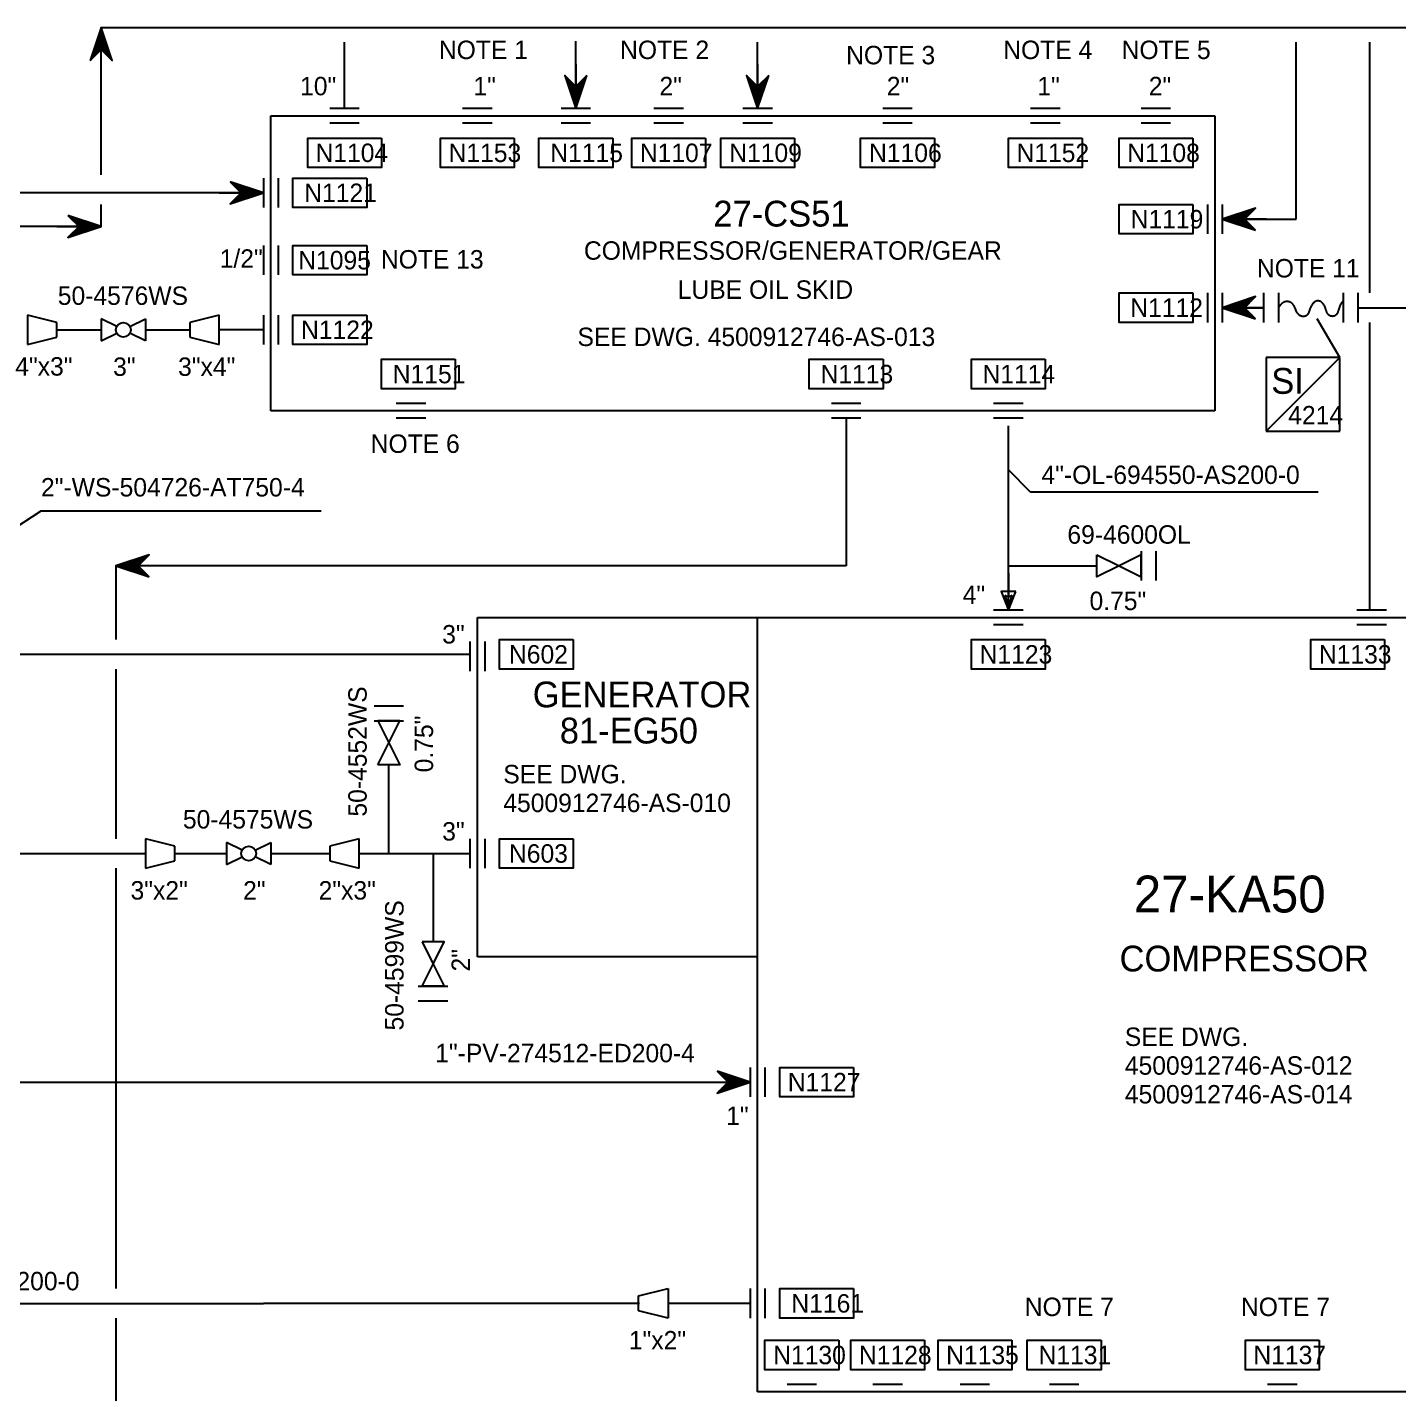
# Model space of a CAD drawing. Extents: x 0 to 840, y 0 to 594.
# Drawn here: x 137 to 322.9, y 272.8 to 458 of the extents above; entities that cross this region are included whole.
import ezdxf

# ---------------------------------------------------------------- set-up
doc = ezdxf.new("R2010")
doc.units = 0
for name, color, linetype in [('01-LIN-025-A', 7, 'Continuous'), ('08-LIN-050-A', 7, 'Continuous'), ('15-LIN-025-PHAN', 7, 'Continuous'), ('18-LIN-025-SP', 7, 'Continuous'), ('35-TXT-025', 7, 'Continuous'), ('36-TXT-035', 7, 'Continuous'), ('37-TXT-050', 7, 'Continuous')]:
    doc.layers.add(name, color=color, linetype=linetype)

msp = doc.modelspace()

# ---------------------------------------------------------------- linework, layer by layer
at = {"layer": '01-LIN-025-A'}
for p, q in [((314.94, 413.25), (311.86, 418.47)), ((273, 395), (270, 398)), ((312, 395), (273, 395)), ((138.84, 392.4), (132, 388)), ((176.84, 392.4), (138.84, 392.4))]:
    msp.add_line(p, q, dxfattribs=at)
for points in [[(145.5, 453.5), (147, 455), (148.5, 453.5), (147, 458), (145.5, 453.5)], [(147.2, 457.4), (146.8, 457.4)], [(147.17, 457.5), (146.83, 457.5)], [(147.13, 457.6), (146.87, 457.6)], [(147.1, 457.7), (146.9, 457.7)], [(147.07, 457.8), (146.93, 457.8)], [(147.03, 457.9), (146.97, 457.9)], [(147, 452), (147, 458)], [(147.83, 455.5), (146.17, 455.5)], [(147.8, 455.6), (146.2, 455.6)], [(147.77, 455.7), (146.23, 455.7)], [(147.73, 455.8), (146.27, 455.8)], [(147.7, 455.9), (146.3, 455.9)], [(147.67, 456), (146.33, 456)], [(147.63, 456.1), (146.37, 456.1)], [(147.6, 456.2), (146.4, 456.2)], [(147.57, 456.3), (146.43, 456.3)], [(147.53, 456.4), (146.47, 456.4)], [(147.5, 456.5), (146.5, 456.5)], [(147.47, 456.6), (146.53, 456.6)], [(147.43, 456.7), (146.57, 456.7)], [(147.4, 456.8), (146.6, 456.8)], [(147.37, 456.9), (146.63, 456.9)], [(147.33, 457), (146.67, 457)], [(147.3, 457.1), (146.7, 457.1)], [(147.27, 457.2), (146.73, 457.2)], [(147.23, 457.3), (146.77, 457.3)], [(145.6, 453.6), (145.53, 453.6)], [(145.7, 453.7), (145.57, 453.7)], [(145.8, 453.8), (145.6, 453.8)], [(145.9, 453.9), (145.63, 453.9)], [(146, 454), (145.67, 454)], [(146.1, 454.1), (145.7, 454.1)], [(146.2, 454.2), (145.73, 454.2)], [(146.3, 454.3), (145.77, 454.3)], [(146.4, 454.4), (145.8, 454.4)], [(146.5, 454.5), (145.83, 454.5)], [(146.6, 454.6), (145.87, 454.6)], [(146.7, 454.7), (145.9, 454.7)], [(146.8, 454.8), (145.93, 454.8)], [(146.9, 454.9), (145.97, 454.9)], [(147, 455), (146, 455)], [(147.97, 455.1), (146.03, 455.1)], [(147.93, 455.2), (146.07, 455.2)], [(147.9, 455.3), (146.1, 455.3)], [(147.87, 455.4), (146.13, 455.4)], [(148, 455), (147, 455)], [(148.03, 454.9), (147.1, 454.9)], [(148.07, 454.8), (147.2, 454.8)], [(148.1, 454.7), (147.3, 454.7)], [(148.13, 454.6), (147.4, 454.6)], [(148.17, 454.5), (147.5, 454.5)], [(148.2, 454.4), (147.6, 454.4)], [(148.23, 454.3), (147.7, 454.3)], [(148.27, 454.2), (147.8, 454.2)], [(148.3, 454.1), (147.9, 454.1)], [(148.33, 454), (148, 454)], [(148.37, 453.9), (148.1, 453.9)], [(148.4, 453.8), (148.2, 453.8)], [(148.43, 453.7), (148.3, 453.7)], [(148.47, 453.6), (148.4, 453.6)], [(211.36, 453), (211.36, 447)], [(236, 453), (236, 447)], [(212.86, 451.5), (211.36, 450), (209.86, 451.5), (211.36, 447), (212.86, 451.5)], [(209.89, 451.4), (209.96, 451.4)], [(209.92, 451.3), (210.06, 451.3)], [(209.96, 451.2), (210.16, 451.2)], [(209.99, 451.1), (210.26, 451.1)], [(210.02, 451), (210.36, 451)], [(210.06, 450.9), (210.46, 450.9)], [(210.09, 450.8), (210.56, 450.8)], [(210.12, 450.7), (210.66, 450.7)], [(210.16, 450.6), (210.76, 450.6)], [(210.19, 450.5), (210.86, 450.5)], [(210.22, 450.4), (210.96, 450.4)], [(210.26, 450.3), (211.06, 450.3)], [(210.29, 450.2), (211.16, 450.2)], [(210.32, 450.1), (211.26, 450.1)], [(210.36, 450), (211.36, 450)], [(210.39, 449.9), (212.32, 449.9)], [(211.36, 450), (212.36, 450)], [(211.46, 450.1), (212.39, 450.1)], [(211.56, 450.2), (212.42, 450.2)], [(211.66, 450.3), (212.46, 450.3)], [(211.76, 450.4), (212.49, 450.4)], [(211.86, 450.5), (212.52, 450.5)], [(211.96, 450.6), (212.56, 450.6)], [(212.06, 450.7), (212.59, 450.7)], [(212.16, 450.8), (212.62, 450.8)], [(212.26, 450.9), (212.66, 450.9)], [(212.36, 451), (212.69, 451)], [(212.46, 451.1), (212.72, 451.1)], [(212.56, 451.2), (212.76, 451.2)], [(212.66, 451.3), (212.79, 451.3)], [(212.76, 451.4), (212.82, 451.4)], [(237.5, 451.5), (236, 450), (234.5, 451.5), (236, 447), (237.5, 451.5)], [(234.53, 451.4), (234.6, 451.4)], [(234.57, 451.3), (234.7, 451.3)], [(234.6, 451.2), (234.8, 451.2)], [(234.63, 451.1), (234.9, 451.1)], [(234.67, 451), (235, 451)], [(234.7, 450.9), (235.1, 450.9)], [(234.73, 450.8), (235.2, 450.8)], [(234.77, 450.7), (235.3, 450.7)], [(234.8, 450.6), (235.4, 450.6)], [(234.83, 450.5), (235.5, 450.5)], [(234.87, 450.4), (235.6, 450.4)], [(234.9, 450.3), (235.7, 450.3)], [(234.93, 450.2), (235.8, 450.2)], [(234.97, 450.1), (235.9, 450.1)], [(235, 450), (236, 450)], [(235.03, 449.9), (236.97, 449.9)], [(236, 450), (237, 450)], [(236.1, 450.1), (237.03, 450.1)], [(236.2, 450.2), (237.07, 450.2)], [(236.3, 450.3), (237.1, 450.3)], [(236.4, 450.4), (237.13, 450.4)], [(236.5, 450.5), (237.17, 450.5)], [(236.6, 450.6), (237.2, 450.6)], [(236.7, 450.7), (237.23, 450.7)], [(236.8, 450.8), (237.27, 450.8)], [(236.9, 450.9), (237.3, 450.9)], [(237, 451), (237.33, 451)], [(237.1, 451.1), (237.37, 451.1)], [(237.2, 451.2), (237.4, 451.2)], [(237.3, 451.3), (237.43, 451.3)], [(237.4, 451.4), (237.47, 451.4)], [(210.42, 449.8), (212.29, 449.8)], [(210.46, 449.7), (212.26, 449.7)], [(210.49, 449.6), (212.22, 449.6)], [(210.52, 449.5), (212.19, 449.5)], [(210.56, 449.4), (212.16, 449.4)], [(210.59, 449.3), (212.12, 449.3)], [(210.62, 449.2), (212.09, 449.2)], [(210.66, 449.1), (212.06, 449.1)], [(210.69, 449), (212.02, 449)], [(210.72, 448.9), (211.99, 448.9)], [(210.76, 448.8), (211.96, 448.8)], [(210.79, 448.7), (211.92, 448.7)], [(210.82, 448.6), (211.89, 448.6)], [(210.86, 448.5), (211.86, 448.5)], [(210.89, 448.4), (211.82, 448.4)], [(210.92, 448.3), (211.79, 448.3)], [(210.96, 448.2), (211.76, 448.2)], [(210.99, 448.1), (211.72, 448.1)], [(235.07, 449.8), (236.93, 449.8)], [(235.1, 449.7), (236.9, 449.7)], [(235.13, 449.6), (236.87, 449.6)], [(235.17, 449.5), (236.83, 449.5)], [(235.2, 449.4), (236.8, 449.4)], [(235.23, 449.3), (236.77, 449.3)], [(235.27, 449.2), (236.73, 449.2)], [(235.3, 449.1), (236.7, 449.1)], [(235.33, 449), (236.67, 449)], [(235.37, 448.9), (236.63, 448.9)], [(235.4, 448.8), (236.6, 448.8)], [(235.43, 448.7), (236.57, 448.7)], [(235.47, 448.6), (236.53, 448.6)], [(235.5, 448.5), (236.5, 448.5)], [(235.53, 448.4), (236.47, 448.4)], [(235.57, 448.3), (236.43, 448.3)], [(235.6, 448.2), (236.4, 448.2)], [(235.63, 448.1), (236.37, 448.1)], [(182, 447), (178, 447)], [(200, 447), (196, 447)], [(213.36, 447), (209.36, 447)], [(211.02, 448), (211.69, 448)], [(211.06, 447.9), (211.66, 447.9)], [(211.09, 447.8), (211.62, 447.8)], [(211.12, 447.7), (211.59, 447.7)], [(211.16, 447.6), (211.56, 447.6)], [(211.19, 447.5), (211.52, 447.5)], [(211.22, 447.4), (211.49, 447.4)], [(211.26, 447.3), (211.46, 447.3)], [(211.29, 447.2), (211.42, 447.2)], [(211.32, 447.1), (211.39, 447.1)], [(225.93, 447), (221.93, 447)], [(238, 447), (234, 447)], [(235.67, 448), (236.33, 448)], [(235.7, 447.9), (236.3, 447.9)], [(235.73, 447.8), (236.27, 447.8)], [(235.77, 447.7), (236.23, 447.7)], [(235.8, 447.6), (236.2, 447.6)], [(235.83, 447.5), (236.17, 447.5)], [(235.87, 447.4), (236.13, 447.4)], [(235.9, 447.3), (236.1, 447.3)], [(235.93, 447.2), (236.07, 447.2)], [(235.97, 447.1), (236.03, 447.1)], [(256.96, 447), (252.96, 447)], [(277, 447), (273, 447)], [(292, 447), (288, 447)], [(182, 445), (178, 445)], [(200, 445), (196, 445)], [(213.36, 445), (209.36, 445)], [(225.93, 445), (221.93, 445)], [(238, 445), (234, 445)], [(256.96, 445), (252.96, 445)], [(277, 445), (273, 445)], [(292, 445), (288, 445)], [(185, 443), (185, 439), (175, 439), (175, 443), (185, 443)], [(203, 443), (203, 439), (193, 439), (193, 443), (203, 443)], [(216.36, 443), (216.36, 439), (206.36, 439), (206.36, 443), (216.36, 443)], [(228.93, 443), (228.93, 439), (218.93, 439), (218.93, 443), (228.93, 443)], [(241, 443), (241, 439), (231, 439), (231, 443), (241, 443)], [(259.96, 443), (259.96, 439), (249.96, 439), (249.96, 443), (259.96, 443)], [(280, 443), (280, 439), (270, 439), (270, 443), (280, 443)], [(295, 443), (295, 439), (285, 439), (285, 443), (295, 443)], [(164.5, 437.08), (166, 435.58), (164.5, 434.08), (169, 435.58), (164.5, 437.08)], [(164.6, 436.98), (164.6, 437.05)], [(164.7, 436.88), (164.7, 437.02)], [(164.8, 436.78), (164.8, 436.98)], [(164.9, 436.68), (164.9, 436.95)], [(165, 436.58), (165, 436.92)], [(165.1, 436.48), (165.1, 436.88)], [(169, 437.58), (169, 433.58)], [(171, 437.58), (171, 433.58)], [(183, 437.58), (183, 433.58), (173, 433.58), (173, 437.58), (183, 437.58)], [(163, 435.58), (169, 435.58)], [(165.2, 436.38), (165.2, 436.85)], [(165.3, 436.28), (165.3, 436.82)], [(165.4, 436.18), (165.4, 436.78)], [(165.5, 436.08), (165.5, 436.75)], [(165.5, 434.42), (165.5, 435.08)], [(165.6, 435.98), (165.6, 436.72)], [(165.6, 434.45), (165.6, 435.18)], [(165.7, 435.88), (165.7, 436.68)], [(165.7, 434.48), (165.7, 435.28)], [(165.8, 435.78), (165.8, 436.65)], [(165.8, 434.52), (165.8, 435.38)], [(165.9, 435.68), (165.9, 436.62)], [(165.9, 434.55), (165.9, 435.48)], [(166, 435.58), (166, 436.58)], [(166, 434.58), (166, 435.58)], [(166.1, 434.62), (166.1, 436.55)], [(166.2, 434.65), (166.2, 436.52)], [(166.3, 434.68), (166.3, 436.48)], [(166.4, 434.72), (166.4, 436.45)], [(166.5, 434.75), (166.5, 436.42)], [(166.6, 434.78), (166.6, 436.38)], [(166.7, 434.82), (166.7, 436.35)], [(166.8, 434.85), (166.8, 436.32)], [(166.9, 434.88), (166.9, 436.28)], [(167, 434.92), (167, 436.25)], [(167.1, 434.95), (167.1, 436.22)], [(167.2, 434.98), (167.2, 436.18)], [(167.3, 435.02), (167.3, 436.15)], [(167.4, 435.05), (167.4, 436.12)], [(167.5, 435.08), (167.5, 436.08)], [(167.6, 435.12), (167.6, 436.05)], [(167.7, 435.15), (167.7, 436.02)], [(167.8, 435.18), (167.8, 435.98)], [(167.9, 435.22), (167.9, 435.95)], [(168, 435.25), (168, 435.92)], [(168.1, 435.28), (168.1, 435.88)], [(168.2, 435.32), (168.2, 435.85)], [(168.3, 435.35), (168.3, 435.82)], [(168.4, 435.38), (168.4, 435.78)], [(168.5, 435.42), (168.5, 435.75)], [(168.6, 435.45), (168.6, 435.72)], [(168.7, 435.48), (168.7, 435.68)], [(168.8, 435.52), (168.8, 435.65)], [(168.9, 435.55), (168.9, 435.62)], [(164.6, 434.12), (164.6, 434.18)], [(164.7, 434.15), (164.7, 434.28)], [(164.8, 434.18), (164.8, 434.38)], [(164.9, 434.22), (164.9, 434.48)], [(165, 434.25), (165, 434.58)], [(165.1, 434.28), (165.1, 434.68)], [(165.2, 434.32), (165.2, 434.78)], [(165.3, 434.35), (165.3, 434.88)], [(165.4, 434.38), (165.4, 434.98)], [(295, 434), (295, 430), (285, 430), (285, 434), (295, 434)], [(297, 434), (297, 430)], [(299, 434), (299, 430)], [(303.5, 430.5), (302, 432), (303.5, 433.5), (299, 432), (303.5, 430.5)], [(302.5, 433.17), (302.5, 432.5)], [(302.6, 433.2), (302.6, 432.6)], [(302.7, 433.23), (302.7, 432.7)], [(302.8, 433.27), (302.8, 432.8)], [(302.9, 433.3), (302.9, 432.9)], [(303, 433.33), (303, 433)], [(303.1, 433.37), (303.1, 433.1)], [(303.2, 433.4), (303.2, 433.2)], [(303.3, 433.43), (303.3, 433.3)], [(303.4, 433.47), (303.4, 433.4)], [(142.5, 432.5), (144, 431), (142.5, 429.5), (147, 431), (142.5, 432.5)], [(142.6, 432.4), (142.6, 432.47)], [(142.7, 432.3), (142.7, 432.43)], [(142.8, 432.2), (142.8, 432.4)], [(142.9, 432.1), (142.9, 432.37)], [(143, 432), (143, 432.33)], [(143.1, 431.9), (143.1, 432.3)], [(143.2, 431.8), (143.2, 432.27)], [(143.3, 431.7), (143.3, 432.23)], [(143.4, 431.6), (143.4, 432.2)], [(143.5, 431.5), (143.5, 432.17)], [(143.6, 431.4), (143.6, 432.13)], [(143.7, 431.3), (143.7, 432.1)], [(143.8, 431.2), (143.8, 432.07)], [(143.9, 431.1), (143.9, 432.03)], [(144, 431), (144, 432)], [(144.1, 430.03), (144.1, 431.97)], [(144.2, 430.07), (144.2, 431.93)], [(144.3, 430.1), (144.3, 431.9)], [(144.4, 430.13), (144.4, 431.87)], [(144.5, 430.17), (144.5, 431.83)], [(144.6, 430.2), (144.6, 431.8)], [(144.7, 430.23), (144.7, 431.77)], [(144.8, 430.27), (144.8, 431.73)], [(144.9, 430.3), (144.9, 431.7)], [(145, 430.33), (145, 431.67)], [(145.1, 430.37), (145.1, 431.63)], [(145.2, 430.4), (145.2, 431.6)], [(145.3, 430.43), (145.3, 431.57)], [(145.4, 430.47), (145.4, 431.53)], [(145.5, 430.5), (145.5, 431.5)], [(145.6, 430.53), (145.6, 431.47)], [(145.7, 430.57), (145.7, 431.43)], [(145.8, 430.6), (145.8, 431.4)], [(145.9, 430.63), (145.9, 431.37)], [(146, 430.67), (146, 431.33)], [(146.1, 430.7), (146.1, 431.3)], [(305, 432), (299, 432)], [(299.1, 432.03), (299.1, 431.97)], [(299.2, 432.07), (299.2, 431.93)], [(299.3, 432.1), (299.3, 431.9)], [(299.4, 432.13), (299.4, 431.87)], [(299.5, 432.17), (299.5, 431.83)], [(299.6, 432.2), (299.6, 431.8)], [(299.7, 432.23), (299.7, 431.77)], [(299.8, 432.27), (299.8, 431.73)], [(299.9, 432.3), (299.9, 431.7)], [(300, 432.33), (300, 431.67)], [(300.1, 432.37), (300.1, 431.63)], [(300.2, 432.4), (300.2, 431.6)], [(300.3, 432.43), (300.3, 431.57)], [(300.4, 432.47), (300.4, 431.53)], [(300.5, 432.5), (300.5, 431.5)], [(300.6, 432.53), (300.6, 431.47)], [(300.7, 432.57), (300.7, 431.43)], [(300.8, 432.6), (300.8, 431.4)], [(300.9, 432.63), (300.9, 431.37)], [(301, 432.67), (301, 431.33)], [(301.1, 432.7), (301.1, 431.3)], [(301.2, 432.73), (301.2, 431.27)], [(301.3, 432.77), (301.3, 431.23)], [(301.4, 432.8), (301.4, 431.2)], [(301.5, 432.83), (301.5, 431.17)], [(301.6, 432.87), (301.6, 431.13)], [(301.7, 432.9), (301.7, 431.1)], [(301.8, 432.93), (301.8, 431.07)], [(301.9, 432.97), (301.9, 431.03)], [(302, 433), (302, 432)], [(302, 432), (302, 431)], [(302.1, 433.03), (302.1, 432.1)], [(302.1, 431.9), (302.1, 430.97)], [(302.2, 433.07), (302.2, 432.2)], [(302.2, 431.8), (302.2, 430.93)], [(302.3, 433.1), (302.3, 432.3)], [(302.3, 431.7), (302.3, 430.9)], [(302.4, 433.13), (302.4, 432.4)], [(302.4, 431.6), (302.4, 430.87)], [(302.5, 431.5), (302.5, 430.83)], [(302.6, 431.4), (302.6, 430.8)], [(302.7, 431.3), (302.7, 430.77)], [(141, 431), (147, 431)], [(142.6, 429.53), (142.6, 429.6)], [(142.7, 429.57), (142.7, 429.7)], [(142.8, 429.6), (142.8, 429.8)], [(142.9, 429.63), (142.9, 429.9)], [(143, 429.67), (143, 430)], [(143.1, 429.7), (143.1, 430.1)], [(143.2, 429.73), (143.2, 430.2)], [(143.3, 429.77), (143.3, 430.3)], [(143.4, 429.8), (143.4, 430.4)], [(143.5, 429.83), (143.5, 430.5)], [(143.6, 429.87), (143.6, 430.6)], [(143.7, 429.9), (143.7, 430.7)], [(143.8, 429.93), (143.8, 430.8)], [(143.9, 429.97), (143.9, 430.9)], [(144, 430), (144, 431)], [(146.2, 430.73), (146.2, 431.27)], [(146.3, 430.77), (146.3, 431.23)], [(146.4, 430.8), (146.4, 431.2)], [(146.5, 430.83), (146.5, 431.17)], [(146.6, 430.87), (146.6, 431.13)], [(146.7, 430.9), (146.7, 431.1)], [(146.8, 430.93), (146.8, 431.07)], [(146.9, 430.97), (146.9, 431.03)], [(302.8, 431.2), (302.8, 430.73)], [(302.9, 431.1), (302.9, 430.7)], [(303, 431), (303, 430.67)], [(303.1, 430.9), (303.1, 430.63)], [(303.2, 430.8), (303.2, 430.6)], [(303.3, 430.7), (303.3, 430.57)], [(303.4, 430.6), (303.4, 430.53)], [(169, 428.44), (169, 424.44)], [(171, 428.44), (171, 424.44)], [(183, 428.44), (183, 424.44), (173, 424.44), (173, 428.44), (183, 428.44)], [(295, 422), (295, 418), (285, 418), (285, 422), (295, 422)], [(297, 422), (297, 418)], [(299, 422), (299, 418)], [(304.6, 422), (304.6, 418)], [(306.6, 422), (306.6, 418)], [(315.37, 422), (315.37, 418)], [(317.37, 422), (317.37, 418)], [(303.5, 418.5), (302, 420), (303.5, 421.5), (299, 420), (303.5, 418.5)], [(299.5, 420.17), (299.5, 419.83)], [(299.6, 420.2), (299.6, 419.8)], [(299.7, 420.23), (299.7, 419.77)], [(299.8, 420.27), (299.8, 419.73)], [(299.9, 420.3), (299.9, 419.7)], [(300, 420.33), (300, 419.67)], [(300.1, 420.37), (300.1, 419.63)], [(300.2, 420.4), (300.2, 419.6)], [(300.3, 420.43), (300.3, 419.57)], [(300.4, 420.47), (300.4, 419.53)], [(300.5, 420.5), (300.5, 419.5)], [(300.6, 420.53), (300.6, 419.47)], [(300.7, 420.57), (300.7, 419.43)], [(300.8, 420.6), (300.8, 419.4)], [(300.9, 420.63), (300.9, 419.37)], [(301, 420.67), (301, 419.33)], [(301.1, 420.7), (301.1, 419.3)], [(301.2, 420.73), (301.2, 419.27)], [(301.3, 420.77), (301.3, 419.23)], [(301.4, 420.8), (301.4, 419.2)], [(301.5, 420.83), (301.5, 419.17)], [(301.6, 420.87), (301.6, 419.13)], [(301.7, 420.9), (301.7, 419.1)], [(301.8, 420.93), (301.8, 419.07)], [(301.9, 420.97), (301.9, 419.03)], [(302, 421), (302, 420)], [(302.1, 421.03), (302.1, 420.1)], [(302.2, 421.07), (302.2, 420.2)], [(302.3, 421.1), (302.3, 420.3)], [(302.4, 421.13), (302.4, 420.4)], [(302.5, 421.17), (302.5, 420.5)], [(302.6, 421.2), (302.6, 420.6)], [(302.7, 421.23), (302.7, 420.7)], [(302.8, 421.27), (302.8, 420.8)], [(302.9, 421.3), (302.9, 420.9)], [(303, 421.33), (303, 421)], [(303.1, 421.37), (303.1, 421.1)], [(303.2, 421.4), (303.2, 421.2)], [(303.3, 421.43), (303.3, 421.3)], [(303.4, 421.47), (303.4, 421.4)], [(141, 418), (137, 419)], [(137, 419), (137, 415)], [(149.11, 417.45), (147, 418.5)], [(147, 418.5), (147, 415.5)], [(150.89, 417.45), (153, 418.5)], [(153, 418.5), (153, 415.5)], [(163, 419), (159, 418)], [(163, 415), (163, 419)], [(169, 419), (169, 415)], [(171, 419), (171, 415)], [(183, 419), (183, 415), (173, 415), (173, 419), (183, 419)], [(304.6, 420), (299, 420)], [(299.1, 420.03), (299.1, 419.97)], [(299.2, 420.07), (299.2, 419.93)], [(299.3, 420.1), (299.3, 419.9)], [(299.4, 420.13), (299.4, 419.87)], [(302, 420), (302, 419)], [(302.1, 419.9), (302.1, 418.97)], [(302.2, 419.8), (302.2, 418.93)], [(302.3, 419.7), (302.3, 418.9)], [(302.4, 419.6), (302.4, 418.87)], [(302.5, 419.5), (302.5, 418.83)], [(302.6, 419.4), (302.6, 418.8)], [(302.7, 419.3), (302.7, 418.77)], [(302.8, 419.2), (302.8, 418.73)], [(302.9, 419.1), (302.9, 418.7)], [(303, 419), (303, 418.67)], [(303.1, 418.9), (303.1, 418.63)], [(303.2, 418.8), (303.2, 418.6)], [(303.3, 418.7), (303.3, 418.57)], [(303.4, 418.6), (303.4, 418.53)], [(141, 416), (141, 418)], [(147, 415.5), (149.11, 416.55)], [(153, 415.5), (150.89, 416.55)], [(159, 418), (159, 416)], [(137, 415), (141, 416)], [(159, 416), (163, 415)], [(195, 413), (195, 409), (185, 409), (185, 413), (195, 413)], [(253, 413), (253, 409), (243, 409), (243, 413), (253, 413)], [(275, 413), (275, 409), (265, 409), (265, 413), (275, 413)], [(314.94, 413.25), (304.94, 413.25)], [(304.94, 413.25), (304.94, 403.25)], [(314.94, 413.25), (304.94, 403.25)], [(314.94, 403.25), (314.94, 413.25)], [(191, 407), (187, 407)], [(250, 407), (246, 407)], [(272, 407), (268, 407)], [(191, 405), (187, 405)], [(250, 405), (246, 405)], [(272, 405), (268, 405)], [(304.94, 403.25), (314.94, 403.25)], [(288, 387), (288, 383)], [(290, 387), (290, 383)], [(153.5, 383.5), (152, 385), (153.5, 386.5), (149, 385), (153.5, 383.5)], [(155, 385), (149, 385)], [(149.1, 385.03), (149.1, 384.97)], [(149.2, 385.07), (149.2, 384.93)], [(149.3, 385.1), (149.3, 384.9)], [(149.4, 385.13), (149.4, 384.87)], [(149.5, 385.17), (149.5, 384.83)], [(149.6, 385.2), (149.6, 384.8)], [(149.7, 385.23), (149.7, 384.77)], [(149.8, 385.27), (149.8, 384.73)], [(149.9, 385.3), (149.9, 384.7)], [(150, 385.33), (150, 384.67)], [(150.1, 385.37), (150.1, 384.63)], [(150.2, 385.4), (150.2, 384.6)], [(150.3, 385.43), (150.3, 384.57)], [(150.4, 385.47), (150.4, 384.53)], [(150.5, 385.5), (150.5, 384.5)], [(150.6, 385.53), (150.6, 384.47)], [(150.7, 385.57), (150.7, 384.43)], [(150.8, 385.6), (150.8, 384.4)], [(150.9, 385.63), (150.9, 384.37)], [(151, 385.67), (151, 384.33)], [(151.1, 385.7), (151.1, 384.3)], [(151.2, 385.73), (151.2, 384.27)], [(151.3, 385.77), (151.3, 384.23)], [(151.4, 385.8), (151.4, 384.2)], [(151.5, 385.83), (151.5, 384.17)], [(151.6, 385.87), (151.6, 384.13)], [(151.7, 385.9), (151.7, 384.1)], [(151.8, 385.93), (151.8, 384.07)], [(151.9, 385.97), (151.9, 384.03)], [(152, 386), (152, 385)], [(152, 385), (152, 384)], [(152.1, 386.03), (152.1, 385.1)], [(152.1, 384.9), (152.1, 383.97)], [(152.2, 386.07), (152.2, 385.2)], [(152.3, 386.1), (152.3, 385.3)], [(152.4, 386.13), (152.4, 385.4)], [(152.5, 386.17), (152.5, 385.5)], [(152.6, 386.2), (152.6, 385.6)], [(152.7, 386.23), (152.7, 385.7)], [(152.8, 386.27), (152.8, 385.8)], [(152.9, 386.3), (152.9, 385.9)], [(153, 386.33), (153, 386)], [(153.1, 386.37), (153.1, 386.1)], [(153.2, 386.4), (153.2, 386.2)], [(153.3, 386.43), (153.3, 386.3)], [(153.4, 386.47), (153.4, 386.4)], [(152.2, 384.8), (152.2, 383.93)], [(152.3, 384.7), (152.3, 383.9)], [(152.4, 384.6), (152.4, 383.87)], [(152.5, 384.5), (152.5, 383.83)], [(152.6, 384.4), (152.6, 383.8)], [(152.7, 384.3), (152.7, 383.77)], [(152.8, 384.2), (152.8, 383.73)], [(152.9, 384.1), (152.9, 383.7)], [(153, 384), (153, 383.67)], [(153.1, 383.9), (153.1, 383.63)], [(153.2, 383.8), (153.2, 383.6)], [(153.3, 383.7), (153.3, 383.57)], [(153.4, 383.6), (153.4, 383.53)], [(270, 384), (270, 381)], [(270.5, 381), (270, 379.75), (269.5, 381)], [(269.5, 381), (270, 380.8), (270.5, 381)], [(272, 379), (268, 379)], [(321.26, 379), (317.26, 379)], [(272, 377), (268, 377)], [(321.26, 377), (317.26, 377)], [(197, 374.72), (197, 370.72)], [(199, 374.72), (199, 370.72)], [(211, 375), (211, 371), (201, 371), (201, 375), (211, 375)], [(275, 375), (275, 371), (265, 371), (265, 375), (275, 375)], [(321, 375), (321, 371), (311, 371), (311, 375), (321, 375)], [(184, 366), (188, 366)], [(184, 364), (188, 364)], [(157, 347), (153, 348)], [(153, 348), (153, 344)], [(182, 348), (178, 347)], [(182, 344), (182, 348)], [(197, 348), (197, 344)], [(199, 348), (199, 344)], [(211, 348), (211, 344), (201, 344), (201, 348), (211, 348)], [(157, 345), (157, 347)], [(166.11, 346.45), (164, 347.5)], [(164, 347.5), (164, 344.5)], [(167.89, 346.45), (170, 347.5)], [(170, 347.5), (170, 344.5)], [(178, 347), (178, 345)], [(153, 344), (157, 345)], [(164, 344.5), (166.11, 345.55)], [(170, 344.5), (167.89, 345.55)], [(178, 345), (182, 344)], [(190, 328), (194, 328)], [(190, 326), (194, 326)], [(230.5, 316.5), (232, 315), (230.5, 313.5), (235, 315), (230.5, 316.5)], [(230.6, 316.4), (230.6, 316.47)], [(230.7, 316.3), (230.7, 316.43)], [(230.8, 316.2), (230.8, 316.4)], [(230.9, 316.1), (230.9, 316.37)], [(231, 316), (231, 316.33)], [(231.1, 315.9), (231.1, 316.3)], [(231.2, 315.8), (231.2, 316.27)], [(231.3, 315.7), (231.3, 316.23)], [(231.4, 315.6), (231.4, 316.2)], [(231.5, 315.5), (231.5, 316.17)], [(231.6, 315.4), (231.6, 316.13)], [(231.7, 315.3), (231.7, 316.1)], [(231.8, 315.2), (231.8, 316.07)], [(231.9, 315.1), (231.9, 316.03)], [(235, 317), (235, 313)], [(237, 317), (237, 313)], [(249, 317), (249, 313), (239, 313), (239, 317), (249, 317)], [(229, 315), (235, 315)], [(231.2, 313.73), (231.2, 314.2)], [(231.3, 313.77), (231.3, 314.3)], [(231.4, 313.8), (231.4, 314.4)], [(231.5, 313.83), (231.5, 314.5)], [(231.6, 313.87), (231.6, 314.6)], [(231.7, 313.9), (231.7, 314.7)], [(231.8, 313.93), (231.8, 314.8)], [(231.9, 313.97), (231.9, 314.9)], [(232, 315), (232, 316)], [(232, 314), (232, 315)], [(232.1, 314.03), (232.1, 315.97)], [(232.2, 314.07), (232.2, 315.93)], [(232.3, 314.1), (232.3, 315.9)], [(232.4, 314.13), (232.4, 315.87)], [(232.5, 314.17), (232.5, 315.83)], [(232.6, 314.2), (232.6, 315.8)], [(232.7, 314.23), (232.7, 315.77)], [(232.8, 314.27), (232.8, 315.73)], [(232.9, 314.3), (232.9, 315.7)], [(233, 314.33), (233, 315.67)], [(233.1, 314.37), (233.1, 315.63)], [(233.2, 314.4), (233.2, 315.6)], [(233.3, 314.43), (233.3, 315.57)], [(233.4, 314.47), (233.4, 315.53)], [(233.5, 314.5), (233.5, 315.5)], [(233.6, 314.53), (233.6, 315.47)], [(233.7, 314.57), (233.7, 315.43)], [(233.8, 314.6), (233.8, 315.4)], [(233.9, 314.63), (233.9, 315.37)], [(234, 314.67), (234, 315.33)], [(234.1, 314.7), (234.1, 315.3)], [(234.2, 314.73), (234.2, 315.27)], [(234.3, 314.77), (234.3, 315.23)], [(234.4, 314.8), (234.4, 315.2)], [(234.5, 314.83), (234.5, 315.17)], [(234.6, 314.87), (234.6, 315.13)], [(234.7, 314.9), (234.7, 315.1)], [(234.8, 314.93), (234.8, 315.07)], [(234.9, 314.97), (234.9, 315.03)], [(230.6, 313.53), (230.6, 313.6)], [(230.7, 313.57), (230.7, 313.7)], [(230.8, 313.6), (230.8, 313.8)], [(230.9, 313.63), (230.9, 313.9)], [(231, 313.67), (231, 314)], [(231.1, 313.7), (231.1, 314.1)], [(219.87, 286), (223.87, 287)], [(223.87, 287), (223.87, 283)], [(235, 287), (235, 283)], [(237, 287), (237, 283)], [(249, 287), (249, 283), (239, 283), (239, 287), (249, 287)], [(219.87, 284), (219.87, 286)], [(223.87, 283), (219.87, 284)], [(247, 280), (247, 276), (237, 276), (237, 280), (247, 280)], [(258.64, 280), (258.64, 276), (248.64, 276), (248.64, 280), (258.64, 280)], [(270.46, 280), (270.46, 276), (260.46, 276), (260.46, 280), (270.46, 280)], [(282.56, 280), (282.56, 276), (272.56, 276), (272.56, 280), (282.56, 280)], [(312.13, 280), (312.13, 276), (302.13, 276), (302.13, 280), (312.13, 280)], [(244, 274), (240, 274)], [(255.64, 274), (251.64, 274)], [(267.46, 274), (263.46, 274)], [(279.56, 274), (275.56, 274)], [(309.13, 274), (305.13, 274)]]:
    msp.add_lwpolyline(points, dxfattribs=at)
for points in [[(282, 386.5), (285, 385), (282, 383.5)], [(288, 386.5), (285, 385), (288, 383.5)], [(271, 381.5), (269, 381.5), (270, 379)], [(184.5, 364), (186, 361), (187.5, 364)], [(184.5, 358), (186, 361), (187.5, 358)], [(190.5, 334), (192, 331), (193.5, 334)], [(190.5, 328), (192, 331), (193.5, 328)]]:
    msp.add_lwpolyline(points, close=True, dxfattribs=at)
for centre in [(150, 417), (167, 346)]:
    msp.add_circle(centre, 1, dxfattribs=at)
msp.add_open_spline([(315.39, 420.89), (315.08, 420.7), (314.77, 419.81), (314.62, 418.64), (313.23, 418.8), (313.1, 419.8), (312.57, 421.01), (311.41, 421.06), (310.71, 419.66), (310.73, 418.86), (309.4, 418.57), (308.83, 420.03), (308.54, 420.84), (307.33, 421.01), (306.84, 420.34), (306.6, 420)], degree=4, dxfattribs=at)
at = {"layer": '08-LIN-050-A'}
for p, q in [((147, 458), (423, 458)), ((147, 438), (147, 458)), ((180, 447), (180, 456)), ((211.36, 447), (211.36, 456.12)), ((236, 447), (236, 456)), ((319, 422), (319, 456)), ((169, 435.58), (79, 435.58)), ((147, 431), (147, 434)), ((147, 431), (127, 431)), ((300, 420), (304.6, 420)), ((317.37, 420), (371, 420)), ((141, 417), (147, 417)), ((153, 417), (159, 417)), ((169, 417), (163, 417)), ((319, 379), (319, 418)), ((248, 405), (248, 385)), ((270, 379), (270, 404)), ((248, 385), (149, 385)), ((149, 385), (149, 375)), ((270, 385), (282, 385)), ((127, 373), (197, 373)), ((149, 371), (149, 350)), ((149, 350), (149, 348)), ((116.23, 346), (153, 346)), ((157, 346), (164, 346)), ((170, 346), (178, 346)), ((182, 346), (197, 346)), ((149, 344), (149, 287)), ((79, 285), (169, 285)), ((220, 285), (169, 285)), ((235, 285), (224, 285)), ((149, 283), (149, 251))]:
    msp.add_line(p, q, dxfattribs=at)
at = {"layer": '15-LIN-025-PHAN'}
for p, q in [((170, 446), (298, 446)), ((170, 406), (170, 446)), ((298, 446), (298, 406)), ((298, 406), (170, 406)), ((198, 378), (236, 378)), ((198, 332), (198, 378)), ((236, 378), (395, 378)), ((236, 273), (236, 378)), ((236, 332), (198, 332)), ((395, 273), (236, 273))]:
    msp.add_line(p, q, dxfattribs=at)
at = {"layer": '18-LIN-025-SP'}
for p, q in [((309, 432), (309, 456)), ((299, 432), (309, 432)), ((186, 346), (186, 358)), ((192, 346), (192, 334)), ((136, 315), (151, 315)), ((151, 315), (235, 315))]:
    msp.add_line(p, q, dxfattribs=at)

# ---------------------------------------------------------------- texts
at = {"layer": '01-LIN-025-A'}
msp.add_text('SI', height=3.5, dxfattribs=at).set_placement((305.64, 408.32))
at = {"layer": '35-TXT-025'}
for s, p in [('NOTE 1', (192.78, 453.71)), ('NOTE 2', (217.35, 453.71)), ('NOTE 3', (248, 453)), ('NOTE 4', (269.3, 453.71)), ('NOTE 5', (285.35, 453.71)), ('10"', (173.97, 448.8)), ('1"', (197.47, 448.8)), ('2"', (222.69, 448.8)), ('2"', (253.51, 448.8)), ('1"', (273.92, 448.8)), ('2"', (289.03, 448.8)), ('N1104', (176.06, 439.75)), ('N1153', (194.1, 439.75)), ('N1115', (207.89, 439.75)), ('N1107', (220.03, 439.75)), ('N1109', (232.15, 439.75)), ('N1106', (251.11, 439.75)), ('N1152', (271.1, 439.75)), ('N1108', (286.11, 439.75)), ('N1121', (174.53, 434.33)), ('N1119', (286.58, 430.75)), ('1/2"', (163.07, 425.41)), ('N1095', (173.72, 425.19)), ('NOTE 13', (184.92, 425.31)), ('COMPRESSOR/GENERATOR/GEAR', (212.45, 426.5)), ('NOTE 11', (303.69, 424.1)), ('50-4576WS', (141.12, 420.38)), ('LUBE OIL SKID ', (225.17, 421.2)), ('N1112', (286.53, 418.75)), ('N1122', (174.1, 415.75)), ('SEE DWG. 4500912746-AS-013', (211.58, 414.8)), ('4"x3"', (135.35, 410.79)), ('3"', (148.62, 410.75)), ('3"x4"', (157.43, 410.75)), ('N1151', (186.53, 409.75)), ('N1113', (244.53, 409.75)), ('N1114', (266.49, 409.75)), ('4214', (307.94, 404.17)), ('NOTE 6', (183.54, 400.31)), ('4"-OL-694550-AS200-0', (274.49, 396.1)), ('2"-WS-504726-AT750-4', (138.84, 394.4)), ('69-4600OL', (278, 388)), ('4"', (263.8, 379.83)), ('0.75"', (281, 379)), ('3"', (193.24, 374.47)), ('N602', (202.29, 371.75)), ('N1123', (266.1, 371.75)), ('N1133', (312.1, 371.75)), ('SEE DWG. ', (201.52, 355.51)), ('4500912746-AS-010', (201.52, 351.61)), ('50-4575WS', (158.08, 349.38)), ('3"', (193.24, 347.75)), ('N603', (202.29, 344.75)), ('3"x2"', (150.98, 339.75)), ('2"', (166.24, 339.75)), ('2"x3"', (176.48, 339.75)), ('SEE DWG. ', (285.79, 319.9)), ('1"-PV-274512-ED200-4', (192.29, 317.69)), ('4500912746-AS-012 ', (285.79, 316)), ('N1127', (240.09, 313.75)), ('4500912746-AS-014', (285.79, 312.1)), ('1"', (231.74, 309.19)), ('1"-AI-634649-AS200-0', (110.35, 286.77)), ('N1161', (240.58, 283.75)), ('NOTE 7', (272.22, 283.28)), ('NOTE 7', (301.53, 283.28)), ('1"x2"', (218.54, 278.75)), ('N1130', (238.11, 276.75)), ('N1128', (249.74, 276.75)), ('N1135', (261.56, 276.75)), ('N1131', (274.09, 276.75)), ('N1137', (303.22, 276.75))]:
    msp.add_text(s, height=2.5, dxfattribs=at).set_placement(p)
for s, p in [('50-4552WS', (183, 351)), ('0.75"', (192, 357)), ('50-4599WS', (188, 322)), ('2"', (197, 330))]:
    msp.add_text(s, height=2.5, rotation=90, dxfattribs=at).set_placement(p)
at = {"layer": '36-TXT-035'}
for s, p in [('27-CS51', (230, 431)), ('GENERATOR', (205.51, 365.81)), ('81-EG50', (209.18, 360.91)), ('COMPRESSOR', (285.07, 330))]:
    msp.add_text(s, height=3.5, dxfattribs=at).set_placement(p)
at = {"layer": '37-TXT-050'}
msp.add_text('27-KA50', height=5, dxfattribs=at).set_placement((287, 338))

doc.saveas('drawing.dxf')
